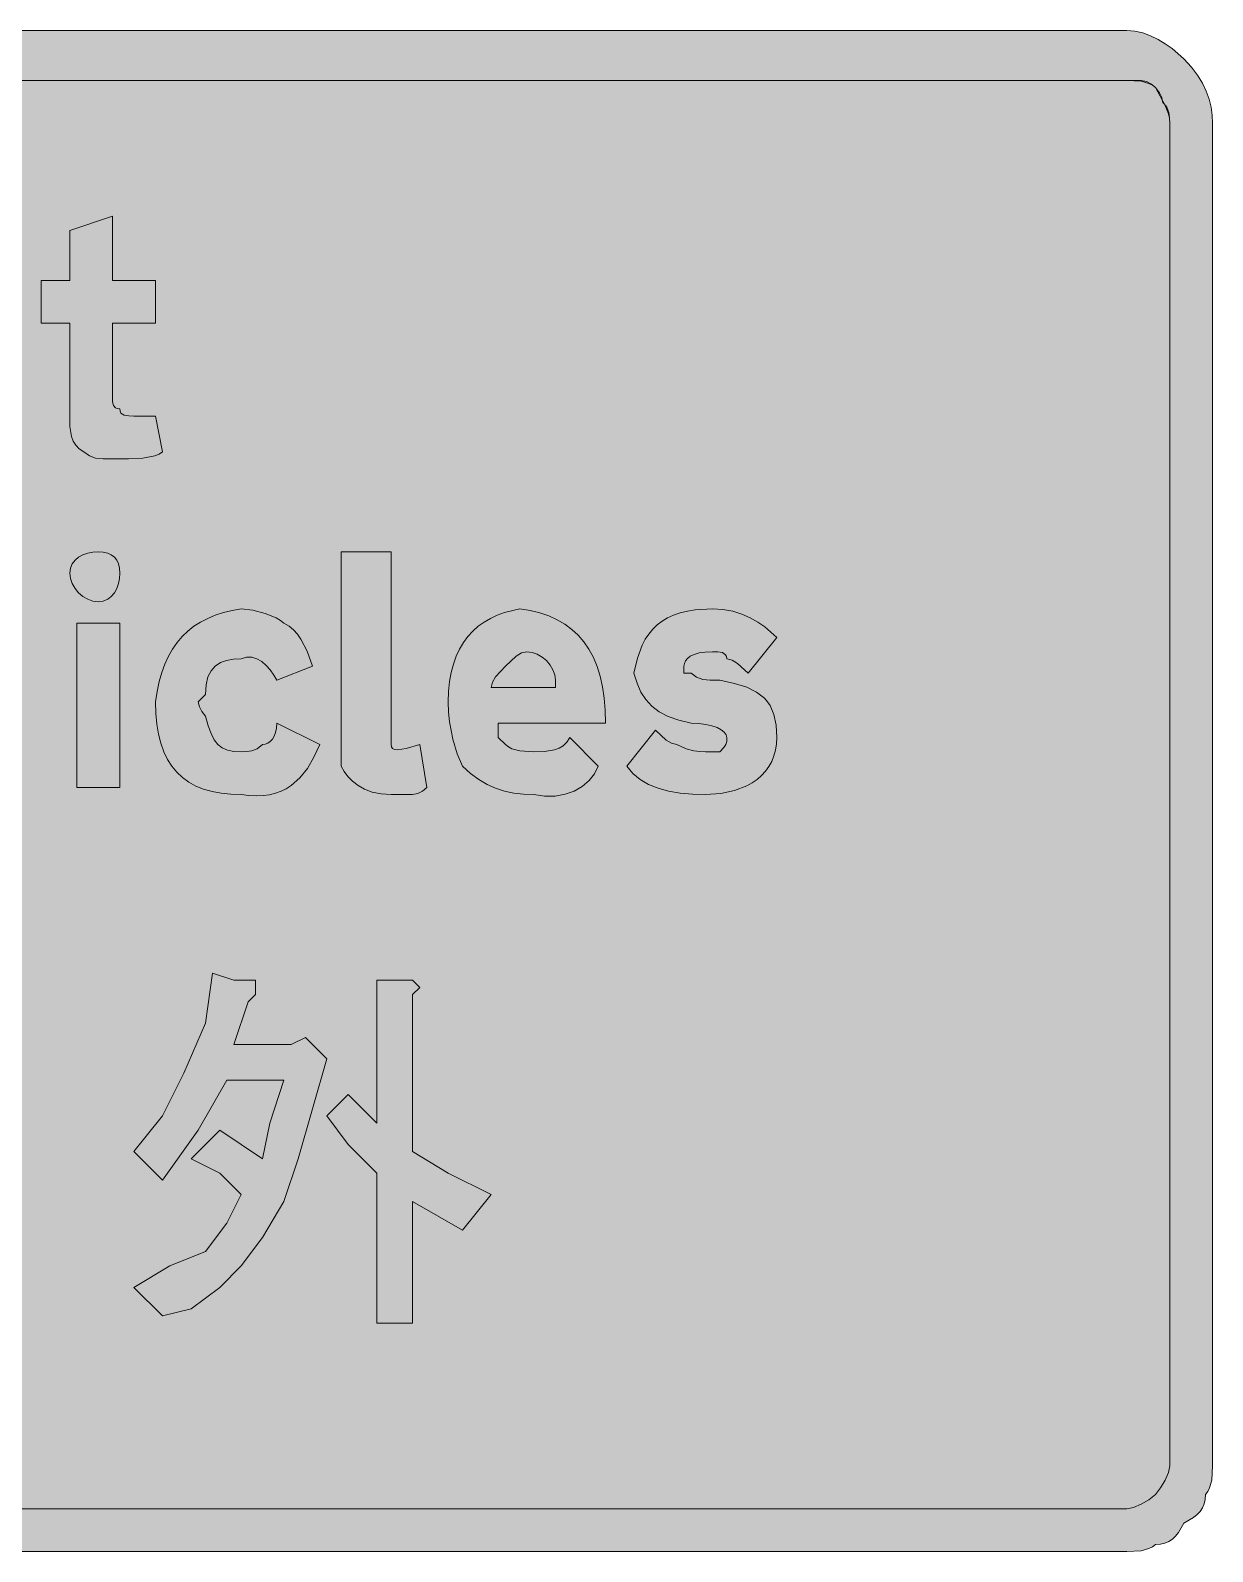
# Model space of a CAD drawing. Header units: metres. Extents: x 13 to 552, y 8 to 264.
# Drawn here: x 353.7 to 552.3, y 7.9 to 263.5 of the extents above; entities that cross this region are included whole.
import ezdxf

# ---------------------------------------------------------------- set-up
doc = ezdxf.new("R2010")
doc.units = ezdxf.units.M
doc.layers.add('FILL_BLACK_000000', color=7, linetype='Continuous', true_color=0x000000)
doc.layers.add('FILL_WHITE_FFFFFF', color=7, linetype='Continuous', true_color=0xffffff)

msp = doc.modelspace()

# ---------------------------------------------------------------- hatches: boundary and pattern name
at = {"layer": 'FILL_BLACK_000000', "true_color": 0x000000}
h = msp.add_hatch(color=7, dxfattribs=at)
h.dxf.hatch_style = 1
h.paths.add_polyline_path([(540.55, 263.11), (541.86, 262.63), (543.12, 262.02), (544.33, 261.29), (545.46, 260.48), (547.47, 258.72), (548.71, 257.37), (549.74, 256.02), (550.57, 254.67), (551.22, 253.32), (551.7, 251.97), (552.03, 250.62), (552.21, 249.27), (552.27, 247.92), (552.27, 22.32), (552.12, 19.92), (551.76, 18.61), (551.47, 18.02), (551.07, 17.52), (551.01, 16.67), (550.85, 15.93), (550.56, 15.26), (550.17, 14.67), (549.66, 14.13), (549.05, 13.64), (547.47, 12.72), (546.55, 11.14), (546.06, 10.53), (545.52, 10.02), (544.93, 9.63), (544.26, 9.34), (543.52, 9.18), (542.67, 9.12), (542.17, 8.72), (541.58, 8.43), (540.27, 8.07), (537.87, 7.92), (29.07, 7.92), (27.67, 7.98), (26.2, 8.16), (24.7, 8.49), (23.22, 8.97), (21.79, 9.62), (20.46, 10.45), (19.28, 11.48), (18.27, 12.72), (17.03, 13.67), (16, 14.73), (15.17, 15.86), (14.52, 17.07), (14.04, 18.33), (13.71, 19.64), (13.53, 20.97), (13.47, 22.32), (13.47, 247.92), (13.53, 249.27), (13.71, 250.62), (14.04, 251.97), (14.52, 253.32), (15.17, 254.67), (16, 256.02), (17.03, 257.37), (18.27, 258.72), (19.28, 259.62), (20.46, 260.48), (21.79, 261.29), (23.22, 262.02), (24.7, 262.63), (26.2, 263.11), (27.67, 263.41), (29.07, 263.52), (537.87, 263.52), (539.22, 263.41), (540.55, 263.11)])
h.paths.add_polyline_path([(27.46, 255.1), (26.07, 254.97), (24.68, 254.61), (23.07, 253.92), (22.88, 253.04), (22.47, 252.27), (21.87, 251.52), (21.87, 247.92), (21.87, 22.32), (22.02, 19.92), (22.38, 18.61), (22.67, 18.02), (23.07, 17.52), (23.95, 16.83), (24.72, 16.47), (25.47, 16.32), (26.37, 15.63), (27.27, 15.27), (28.17, 15.14), (29.07, 15.12), (537.87, 15.12), (538.96, 15.33), (540.27, 15.87), (541.58, 16.64), (542.67, 17.52), (543.55, 18.61), (544.32, 19.92), (544.86, 21.23), (545.07, 22.32), (545.07, 247.92), (545.02, 248.77), (544.86, 249.53), (544.32, 250.92), (542.67, 253.92), (542.17, 254.32), (541.58, 254.61), (540.27, 254.97), (537.87, 255.12), (29.07, 255.12), (27.46, 255.1)], flags=16)
h = msp.add_hatch(color=7, dxfattribs=at)
h.dxf.hatch_style = 1
h.paths.add_polyline_path([(374.67, 221.52), (374.67, 214.32), (367.47, 214.32), (367.47, 201.12), (367.62, 200.52), (367.98, 200.11), (368.27, 199.97), (368.67, 199.92), (368.72, 199.52), (368.88, 199.23), (369.42, 198.87), (370.19, 198.74), (371.07, 198.72), (372.27, 198.72), (374.67, 198.72), (375.87, 192.72), (375.31, 192.32), (374.56, 192.03), (372.57, 191.67), (370.13, 191.54), (367.47, 191.52), (365.88, 191.54), (364.62, 191.67), (363.59, 192.03), (362.67, 192.72), (361.88, 193.22), (361.28, 193.83), (360.86, 194.51), (360.57, 195.27), (360.31, 196.94), (360.27, 198.72), (360.27, 214.32), (355.47, 214.32), (355.47, 221.52), (360.27, 221.52), (360.27, 229.92), (367.47, 232.32), (367.47, 221.52), (374.67, 221.52)])
h = msp.add_hatch(color=7, dxfattribs=at)
h.dxf.hatch_style = 1
h.paths.add_polyline_path([(368.61, 171.42), (368.45, 170.56), (368.16, 169.75), (367.77, 169.02), (367.26, 168.41), (366.65, 167.93), (365.91, 167.63), (365.07, 167.52), (364.17, 167.63), (363.31, 167.93), (362.5, 168.41), (361.77, 169.02), (361.16, 169.75), (360.68, 170.56), (360.38, 171.42), (360.27, 172.32), (360.38, 173.16), (360.68, 173.89), (361.16, 174.51), (361.77, 175.02), (362.5, 175.41), (363.31, 175.69), (364.17, 175.86), (365.07, 175.92), (365.91, 175.86), (366.65, 175.69), (367.26, 175.41), (367.77, 175.02), (368.16, 174.51), (368.45, 173.89), (368.61, 173.16), (368.67, 172.32), (368.61, 171.42)])
h = msp.add_hatch(color=7, dxfattribs=at)
h.dxf.hatch_style = 1
h.paths.add_polyline_path([(414.27, 144.72), (414.27, 143.52), (414.33, 143.13), (414.51, 142.84), (414.84, 142.68), (415.32, 142.62), (416.8, 142.84), (419.07, 143.52), (420.27, 136.32), (419.52, 135.72), (418.75, 135.31), (417.87, 135.12), (414.27, 135.12), (412.58, 135.23), (411.1, 135.53), (409.82, 136.01), (408.72, 136.62), (407.79, 137.35), (407.01, 138.16), (406.38, 139.02), (405.87, 139.92), (405.87, 141.12), (405.87, 142.32), (405.87, 175.92), (414.27, 175.92), (414.27, 144.72)])
h = msp.add_hatch(color=7, dxfattribs=at)
h.dxf.hatch_style = 1
h.paths.add_polyline_path([(391.04, 166.11), (393.12, 165.57), (394.98, 164.8), (395.71, 164.37), (396.27, 163.92), (397.12, 163.41), (397.86, 162.79), (398.53, 162.06), (399.12, 161.22), (400.15, 159.19), (401.07, 156.72), (395.07, 154.32), (394.57, 155.21), (393.96, 156.06), (393.28, 156.83), (392.52, 157.47), (391.71, 157.94), (390.85, 158.2), (389.97, 158.21), (389.07, 157.92), (387.78, 157.86), (386.61, 157.66), (385.59, 157.29), (384.72, 156.72), (384.02, 155.93), (383.5, 154.88), (383.18, 153.56), (383.07, 151.92), (381.87, 150.72), (382.06, 149.84), (382.47, 149.07), (383.07, 148.32), (383.52, 146.68), (384.01, 145.36), (384.55, 144.31), (385.17, 143.52), (385.91, 142.95), (386.78, 142.58), (387.83, 142.38), (389.07, 142.32), (389.97, 142.34), (390.87, 142.47), (391.77, 142.83), (392.67, 143.52), (393.12, 143.58), (393.55, 143.74), (393.96, 144.03), (394.32, 144.42), (394.63, 144.93), (394.86, 145.54), (395.02, 146.28), (395.07, 147.12), (402.27, 143.52), (401.31, 141.39), (400.21, 139.51), (398.94, 137.91), (397.47, 136.62), (396.65, 136.1), (395.78, 135.67), (394.84, 135.33), (393.83, 135.08), (392.76, 134.94), (391.61, 134.89), (390.38, 134.95), (389.07, 135.12), (387.33, 135.18), (385.7, 135.35), (384.18, 135.63), (382.77, 136.04), (381.48, 136.56), (380.3, 137.21), (379.23, 137.98), (378.27, 138.87), (377.43, 139.89), (376.7, 141.04), (376.08, 142.32), (375.57, 143.73), (375.18, 145.27), (374.9, 146.95), (374.73, 148.77), (374.67, 150.72), (374.94, 152.46), (375.29, 154.1), (375.72, 155.62), (376.25, 157.04), (376.85, 158.35), (377.54, 159.56), (378.31, 160.66), (379.17, 161.67), (380.11, 162.58), (381.14, 163.39), (382.25, 164.1), (383.45, 164.73), (384.72, 165.26), (386.09, 165.7), (387.54, 166.05), (389.07, 166.32), (391.04, 166.11)])
h = msp.add_hatch(color=7, dxfattribs=at)
h.dxf.hatch_style = 1
h.paths.add_polyline_path([(432.27, 144.72), (433.47, 143.52), (433.97, 143.12), (434.56, 142.83), (435.87, 142.47), (438.27, 142.32), (440.05, 142.36), (441.72, 142.62), (442.48, 142.91), (443.16, 143.33), (443.77, 143.93), (444.27, 144.72), (449.07, 139.92), (448.46, 138.63), (447.55, 137.48), (446.39, 136.5), (445.02, 135.72), (443.48, 135.16), (441.81, 134.86), (440.06, 134.83), (438.27, 135.12), (436.52, 135.18), (434.88, 135.36), (433.31, 135.69), (431.82, 136.17), (430.38, 136.82), (428.99, 137.65), (427.62, 138.68), (426.27, 139.92), (425.39, 141.94), (424.62, 144.42), (424.08, 147.34), (423.92, 148.98), (423.87, 150.72), (423.93, 152.46), (424.09, 154.1), (424.36, 155.62), (424.73, 157.04), (425.2, 158.35), (425.77, 159.56), (426.43, 160.66), (427.17, 161.67), (428, 162.58), (428.91, 163.39), (429.9, 164.1), (430.96, 164.73), (432.09, 165.26), (433.29, 165.7), (435.87, 166.32), (437.61, 166.04), (439.25, 165.64), (440.76, 165.13), (442.17, 164.5), (443.46, 163.75), (444.65, 162.88), (445.71, 161.89), (446.67, 160.77), (447.51, 159.53), (448.25, 158.15), (448.86, 156.65), (449.37, 155.01), (449.76, 153.25), (450.05, 151.34), (450.21, 149.3), (450.27, 147.12), (432.27, 147.12), (432.27, 144.72)])
h.paths.add_polyline_path([(441.87, 154.32), (441.76, 155.22), (441.46, 156.08), (440.98, 156.89), (440.37, 157.62), (439.64, 158.23), (438.83, 158.71), (437.97, 159.01), (437.07, 159.12), (436.17, 158.91), (435.27, 158.37), (433.47, 156.72), (431.82, 154.92), (431.28, 154.02), (431.07, 153.12), (441.87, 153.12), (441.87, 154.32)], flags=16)
h = msp.add_hatch(color=7, dxfattribs=at)
h.dxf.hatch_style = 1
h.paths.add_polyline_path([(479.01, 143.62), (478.85, 142.58), (478.58, 141.61), (478.21, 140.69), (477.74, 139.83), (477.17, 139.05), (476.51, 138.32), (475.77, 137.67), (474.94, 137.09), (474.03, 136.58), (471.98, 135.78), (469.65, 135.29), (467.07, 135.12), (464.88, 135.18), (462.81, 135.36), (460.89, 135.69), (459.12, 136.17), (457.52, 136.82), (456.1, 137.65), (454.88, 138.68), (453.87, 139.92), (458.67, 145.92), (460.47, 144.27), (461.37, 143.73), (462.27, 143.52), (463.86, 142.83), (465.12, 142.47), (466.15, 142.34), (467.07, 142.32), (469.47, 142.32), (470.16, 143.03), (470.52, 143.52), (470.65, 144.01), (470.67, 144.72), (470.56, 145.17), (470.24, 145.6), (469.72, 146.01), (469.02, 146.37), (468.15, 146.68), (467.13, 146.91), (465.96, 147.07), (464.67, 147.12), (462.58, 147.63), (460.81, 148.26), (459.31, 149.04), (458.07, 149.97), (457.05, 151.07), (456.23, 152.35), (455.58, 153.83), (455.07, 155.52), (455.64, 158.05), (456.46, 160.24), (456.97, 161.22), (457.56, 162.1), (458.22, 162.9), (458.97, 163.62), (459.8, 164.25), (460.72, 164.8), (461.73, 165.27), (462.83, 165.64), (464.04, 165.94), (465.34, 166.15), (468.27, 166.32), (470.01, 166.21), (471.65, 165.91), (473.16, 165.43), (474.57, 164.82), (475.86, 164.09), (477.05, 163.28), (479.07, 161.52), (474.27, 155.52), (472.47, 157.17), (471.57, 157.71), (470.67, 157.92), (470.62, 158.32), (470.46, 158.61), (469.92, 158.97), (469.15, 159.1), (468.27, 159.12), (467.03, 159.07), (466, 158.91), (465.17, 158.68), (464.52, 158.37), (464.04, 158.01), (463.71, 157.6), (463.53, 157.17), (463.47, 156.72), (463.47, 155.52), (464.67, 155.52), (465.59, 154.83), (466.62, 154.47), (467.88, 154.34), (469.47, 154.32), (471.95, 153.81), (474.01, 153.16), (475.67, 152.34), (476.97, 151.32), (477.49, 150.73), (477.93, 150.08), (478.58, 148.58), (478.95, 146.81), (479.07, 144.72), (479.01, 143.62)])
h = msp.add_hatch(color=7, dxfattribs=at)
h.dxf.hatch_style = 1
h.paths.add_polyline_path([(361.47, 136.32), (361.47, 163.92), (368.67, 163.92), (368.67, 136.32), (361.47, 136.32)])
h = msp.add_hatch(color=7, dxfattribs=at)
h.dxf.hatch_style = 1
h.paths.add_polyline_path([(391.47, 103.92), (391.47, 102.72), (391.47, 101.52), (390.27, 100.32), (387.87, 93.12), (397.47, 93.12), (399.87, 94.32), (403.47, 90.72), (401.07, 82.32), (398.67, 73.92), (396.27, 66.72), (392.67, 60.72), (389.07, 55.92), (385.47, 52.32), (380.67, 48.72), (375.87, 47.52), (371.07, 52.32), (377.07, 55.92), (383.07, 58.32), (386.67, 63.12), (389.07, 67.92), (385.47, 71.52), (380.67, 73.92), (385.47, 78.72), (392.67, 73.92), (393.87, 79.92), (396.27, 87.12), (386.67, 87.12), (381.87, 78.72), (375.87, 70.32), (371.07, 75.12), (375.87, 81.12), (379.47, 88.32), (383.07, 96.72), (384.27, 105.12), (387.87, 103.92), (391.47, 103.92)])
h = msp.add_hatch(color=7, dxfattribs=at)
h.dxf.hatch_style = 1
h.paths.add_polyline_path([(417.87, 103.92), (419.07, 102.72), (417.87, 101.52), (417.87, 75.12), (423.87, 71.52), (431.07, 67.92), (426.27, 61.92), (417.87, 66.72), (417.87, 46.32), (411.87, 46.32), (411.87, 71.52), (407.07, 76.32), (403.47, 81.12), (407.07, 84.72), (411.87, 79.92), (411.87, 103.92), (415.47, 103.92), (417.87, 103.92)])
at = {"layer": 'FILL_WHITE_FFFFFF', "true_color": 0xffffff}
h = msp.add_hatch(color=7, dxfattribs=at)
h.dxf.hatch_style = 1
h.paths.add_polyline_path([(537.87, 255.12), (540.27, 255.12), (541.15, 254.93), (541.92, 254.52), (542.67, 253.92), (543.36, 253.04), (543.72, 252.27), (543.87, 251.52), (544.56, 250.62), (544.92, 249.72), (545.05, 248.82), (545.07, 247.92), (545.07, 22.32), (544.86, 21.23), (544.32, 19.92), (543.55, 18.61), (542.67, 17.52), (541.58, 16.64), (540.27, 15.87), (538.96, 15.33), (537.87, 15.12), (29.07, 15.12), (28.22, 15.17), (27.46, 15.33), (26.07, 15.87), (23.07, 17.52), (23.02, 17.92), (22.88, 18.23), (22.47, 18.72), (22.06, 19.21), (21.92, 19.52), (21.87, 19.92), (21.87, 22.32), (21.87, 247.92), (21.98, 249.61), (22.32, 251.07), (22.88, 252.31), (23.67, 253.32), (24.68, 254.11), (25.92, 254.67), (27.38, 255.01), (29.07, 255.12), (537.87, 255.12)])

# ---------------------------------------------------------------- linework, layer by layer
at = {"layer": 'FILL_BLACK_000000', "lineweight": 0, "true_color": 0x000000}
for points in [[(29.07, 263.52), (537.87, 263.52), (539.22, 263.41), (540.55, 263.11), (541.86, 262.63), (543.12, 262.02), (544.33, 261.29), (545.46, 260.48), (547.47, 258.72), (548.71, 257.37), (549.74, 256.02), (550.57, 254.67), (551.22, 253.32), (551.7, 251.97), (552.03, 250.62), (552.21, 249.27), (552.27, 247.92), (552.27, 22.32), (552.12, 19.92), (551.76, 18.61), (551.47, 18.02), (551.07, 17.52), (551.01, 16.67), (550.85, 15.93), (550.56, 15.26), (550.17, 14.67), (549.66, 14.13), (549.05, 13.64), (547.47, 12.72), (546.55, 11.14), (546.06, 10.53), (545.52, 10.02), (544.93, 9.63), (544.26, 9.34), (543.52, 9.18), (542.67, 9.12), (542.17, 8.72), (541.58, 8.43), (540.27, 8.07), (537.87, 7.92), (29.07, 7.92)], [(29.07, 15.12), (537.87, 15.12), (538.96, 15.33), (540.27, 15.87), (541.58, 16.64), (542.67, 17.52), (543.55, 18.61), (544.32, 19.92), (544.86, 21.23), (545.07, 22.32), (545.07, 247.92), (545.02, 248.77), (544.86, 249.53), (544.32, 250.92), (542.67, 253.92), (542.17, 254.32), (541.58, 254.61), (540.27, 254.97), (537.87, 255.12), (29.07, 255.12)]]:
    msp.add_lwpolyline(points, dxfattribs=at)
for points in [[(374.67, 221.52), (374.67, 214.32), (367.47, 214.32), (367.47, 201.12), (367.62, 200.52), (367.98, 200.11), (368.27, 199.97), (368.67, 199.92), (368.72, 199.52), (368.88, 199.23), (369.42, 198.87), (370.19, 198.74), (371.07, 198.72), (372.27, 198.72), (374.67, 198.72), (375.87, 192.72), (375.31, 192.32), (374.56, 192.03), (372.57, 191.67), (370.13, 191.54), (367.47, 191.52), (365.88, 191.54), (364.62, 191.67), (363.59, 192.03), (362.67, 192.72), (361.88, 193.22), (361.28, 193.83), (360.86, 194.51), (360.57, 195.27), (360.31, 196.94), (360.27, 198.72), (360.27, 214.32), (355.47, 214.32), (355.47, 221.52), (360.27, 221.52), (360.27, 229.92), (367.47, 232.32), (367.47, 221.52)], [(368.61, 171.42), (368.45, 170.56), (368.16, 169.75), (367.77, 169.02), (367.26, 168.41), (366.65, 167.93), (365.91, 167.63), (365.07, 167.52), (364.17, 167.63), (363.31, 167.93), (362.5, 168.41), (361.77, 169.02), (361.16, 169.75), (360.68, 170.56), (360.38, 171.42), (360.27, 172.32), (360.38, 173.16), (360.68, 173.89), (361.16, 174.51), (361.77, 175.02), (362.5, 175.41), (363.31, 175.69), (364.17, 175.86), (365.07, 175.92), (365.91, 175.86), (366.65, 175.69), (367.26, 175.41), (367.77, 175.02), (368.16, 174.51), (368.45, 173.89), (368.61, 173.16), (368.67, 172.32)], [(414.27, 144.72), (414.27, 143.52), (414.33, 143.13), (414.51, 142.84), (414.84, 142.68), (415.32, 142.62), (416.8, 142.84), (419.07, 143.52), (420.27, 136.32), (419.52, 135.72), (418.75, 135.31), (417.87, 135.12), (414.27, 135.12), (412.58, 135.23), (411.1, 135.53), (409.82, 136.01), (408.72, 136.62), (407.79, 137.35), (407.01, 138.16), (406.38, 139.02), (405.87, 139.92), (405.87, 141.12), (405.87, 142.32), (405.87, 175.92), (414.27, 175.92)], [(391.04, 166.11), (393.12, 165.57), (394.98, 164.8), (395.71, 164.37), (396.27, 163.92), (397.12, 163.41), (397.86, 162.79), (398.53, 162.06), (399.12, 161.22), (400.15, 159.19), (401.07, 156.72), (395.07, 154.32), (394.57, 155.21), (393.96, 156.06), (393.28, 156.83), (392.52, 157.47), (391.71, 157.94), (390.85, 158.2), (389.97, 158.21), (389.07, 157.92), (387.78, 157.86), (386.61, 157.66), (385.59, 157.29), (384.72, 156.72), (384.02, 155.93), (383.5, 154.88), (383.18, 153.56), (383.07, 151.92), (381.87, 150.72), (382.06, 149.84), (382.47, 149.07), (383.07, 148.32), (383.52, 146.68), (384.01, 145.36), (384.55, 144.31), (385.17, 143.52), (385.91, 142.95), (386.78, 142.58), (387.83, 142.38), (389.07, 142.32), (389.97, 142.34), (390.87, 142.47), (391.77, 142.83), (392.67, 143.52), (393.12, 143.58), (393.55, 143.74), (393.96, 144.03), (394.32, 144.42), (394.63, 144.93), (394.86, 145.54), (395.02, 146.28), (395.07, 147.12), (402.27, 143.52), (401.31, 141.39), (400.21, 139.51), (398.94, 137.91), (397.47, 136.62), (396.65, 136.1), (395.78, 135.67), (394.84, 135.33), (393.83, 135.08), (392.76, 134.94), (391.61, 134.89), (390.38, 134.95), (389.07, 135.12), (387.33, 135.18), (385.7, 135.35), (384.18, 135.63), (382.77, 136.04), (381.48, 136.56), (380.3, 137.21), (379.23, 137.98), (378.27, 138.87), (377.43, 139.89), (376.7, 141.04), (376.08, 142.32), (375.57, 143.73), (375.18, 145.27), (374.9, 146.95), (374.73, 148.77), (374.67, 150.72), (374.94, 152.46), (375.29, 154.1), (375.72, 155.62), (376.25, 157.04), (376.85, 158.35), (377.54, 159.56), (378.31, 160.66), (379.17, 161.67), (380.11, 162.58), (381.14, 163.39), (382.25, 164.1), (383.45, 164.73), (384.72, 165.26), (386.09, 165.7), (387.54, 166.05), (389.07, 166.32)], [(432.27, 144.72), (433.47, 143.52), (433.97, 143.12), (434.56, 142.83), (435.87, 142.47), (438.27, 142.32), (440.05, 142.36), (441.72, 142.62), (442.48, 142.91), (443.16, 143.33), (443.77, 143.93), (444.27, 144.72), (449.07, 139.92), (448.46, 138.63), (447.55, 137.48), (446.39, 136.5), (445.02, 135.72), (443.48, 135.16), (441.81, 134.86), (440.06, 134.83), (438.27, 135.12), (436.52, 135.18), (434.88, 135.36), (433.31, 135.69), (431.82, 136.17), (430.38, 136.82), (428.99, 137.65), (427.62, 138.68), (426.27, 139.92), (425.39, 141.94), (424.62, 144.42), (424.08, 147.34), (423.92, 148.98), (423.87, 150.72), (423.93, 152.46), (424.09, 154.1), (424.36, 155.62), (424.73, 157.04), (425.2, 158.35), (425.77, 159.56), (426.43, 160.66), (427.17, 161.67), (428, 162.58), (428.91, 163.39), (429.9, 164.1), (430.96, 164.73), (432.09, 165.26), (433.29, 165.7), (435.87, 166.32), (437.61, 166.04), (439.25, 165.64), (440.76, 165.13), (442.17, 164.5), (443.46, 163.75), (444.65, 162.88), (445.71, 161.89), (446.67, 160.77), (447.51, 159.53), (448.25, 158.15), (448.86, 156.65), (449.37, 155.01), (449.76, 153.25), (450.05, 151.34), (450.21, 149.3), (450.27, 147.12), (432.27, 147.12)], [(479.01, 143.62), (478.85, 142.58), (478.58, 141.61), (478.21, 140.69), (477.74, 139.83), (477.17, 139.05), (476.51, 138.32), (475.77, 137.67), (474.94, 137.09), (474.03, 136.58), (471.98, 135.78), (469.65, 135.29), (467.07, 135.12), (464.88, 135.18), (462.81, 135.36), (460.89, 135.69), (459.12, 136.17), (457.52, 136.82), (456.1, 137.65), (454.88, 138.68), (453.87, 139.92), (458.67, 145.92), (460.47, 144.27), (461.37, 143.73), (462.27, 143.52), (463.86, 142.83), (465.12, 142.47), (466.15, 142.34), (467.07, 142.32), (469.47, 142.32), (470.16, 143.03), (470.52, 143.52), (470.65, 144.01), (470.67, 144.72), (470.56, 145.17), (470.24, 145.6), (469.72, 146.01), (469.02, 146.37), (468.15, 146.68), (467.13, 146.91), (465.96, 147.07), (464.67, 147.12), (462.58, 147.63), (460.81, 148.26), (459.31, 149.04), (458.07, 149.97), (457.05, 151.07), (456.23, 152.35), (455.58, 153.83), (455.07, 155.52), (455.64, 158.05), (456.46, 160.24), (456.97, 161.22), (457.56, 162.1), (458.22, 162.9), (458.97, 163.62), (459.8, 164.25), (460.72, 164.8), (461.73, 165.27), (462.83, 165.64), (464.04, 165.94), (465.34, 166.15), (468.27, 166.32), (470.01, 166.21), (471.65, 165.91), (473.16, 165.43), (474.57, 164.82), (475.86, 164.09), (477.05, 163.28), (479.07, 161.52), (474.27, 155.52), (472.47, 157.17), (471.57, 157.71), (470.67, 157.92), (470.62, 158.32), (470.46, 158.61), (469.92, 158.97), (469.15, 159.1), (468.27, 159.12), (467.03, 159.07), (466, 158.91), (465.17, 158.68), (464.52, 158.37), (464.04, 158.01), (463.71, 157.6), (463.53, 157.17), (463.47, 156.72), (463.47, 155.52), (464.67, 155.52), (465.59, 154.83), (466.62, 154.47), (467.88, 154.34), (469.47, 154.32), (471.95, 153.81), (474.01, 153.16), (475.67, 152.34), (476.97, 151.32), (477.49, 150.73), (477.93, 150.08), (478.58, 148.58), (478.95, 146.81), (479.07, 144.72)], [(361.47, 136.32), (361.47, 163.92), (368.67, 163.92), (368.67, 136.32)], [(441.87, 154.32), (441.76, 155.22), (441.46, 156.08), (440.98, 156.89), (440.37, 157.62), (439.64, 158.23), (438.83, 158.71), (437.97, 159.01), (437.07, 159.12), (436.17, 158.91), (435.27, 158.37), (433.47, 156.72), (431.82, 154.92), (431.28, 154.02), (431.07, 153.12), (441.87, 153.12)], [(391.47, 103.92), (391.47, 102.72), (391.47, 101.52), (390.27, 100.32), (387.87, 93.12), (397.47, 93.12), (399.87, 94.32), (403.47, 90.72), (401.07, 82.32), (398.67, 73.92), (396.27, 66.72), (392.67, 60.72), (389.07, 55.92), (385.47, 52.32), (380.67, 48.72), (375.87, 47.52), (371.07, 52.32), (377.07, 55.92), (383.07, 58.32), (386.67, 63.12), (389.07, 67.92), (385.47, 71.52), (380.67, 73.92), (385.47, 78.72), (392.67, 73.92), (393.87, 79.92), (396.27, 87.12), (386.67, 87.12), (381.87, 78.72), (375.87, 70.32), (371.07, 75.12), (375.87, 81.12), (379.47, 88.32), (383.07, 96.72), (384.27, 105.12), (387.87, 103.92)], [(417.87, 103.92), (419.07, 102.72), (417.87, 101.52), (417.87, 75.12), (423.87, 71.52), (431.07, 67.92), (426.27, 61.92), (417.87, 66.72), (417.87, 46.32), (411.87, 46.32), (411.87, 71.52), (407.07, 76.32), (403.47, 81.12), (407.07, 84.72), (411.87, 79.92), (411.87, 103.92), (415.47, 103.92)]]:
    msp.add_lwpolyline(points, close=True, dxfattribs=at)
at = {"layer": 'FILL_WHITE_FFFFFF', "lineweight": 0, "true_color": 0xffffff}
msp.add_lwpolyline([(29.07, 255.12), (537.87, 255.12), (540.27, 255.12), (541.15, 254.93), (541.92, 254.52), (542.67, 253.92), (543.36, 253.04), (543.72, 252.27), (543.87, 251.52), (544.56, 250.62), (544.92, 249.72), (545.05, 248.82), (545.07, 247.92), (545.07, 22.32), (544.86, 21.23), (544.32, 19.92), (543.55, 18.61), (542.67, 17.52), (541.58, 16.64), (540.27, 15.87), (538.96, 15.33), (537.87, 15.12), (29.07, 15.12)], dxfattribs=at)

doc.saveas('drawing.dxf')
